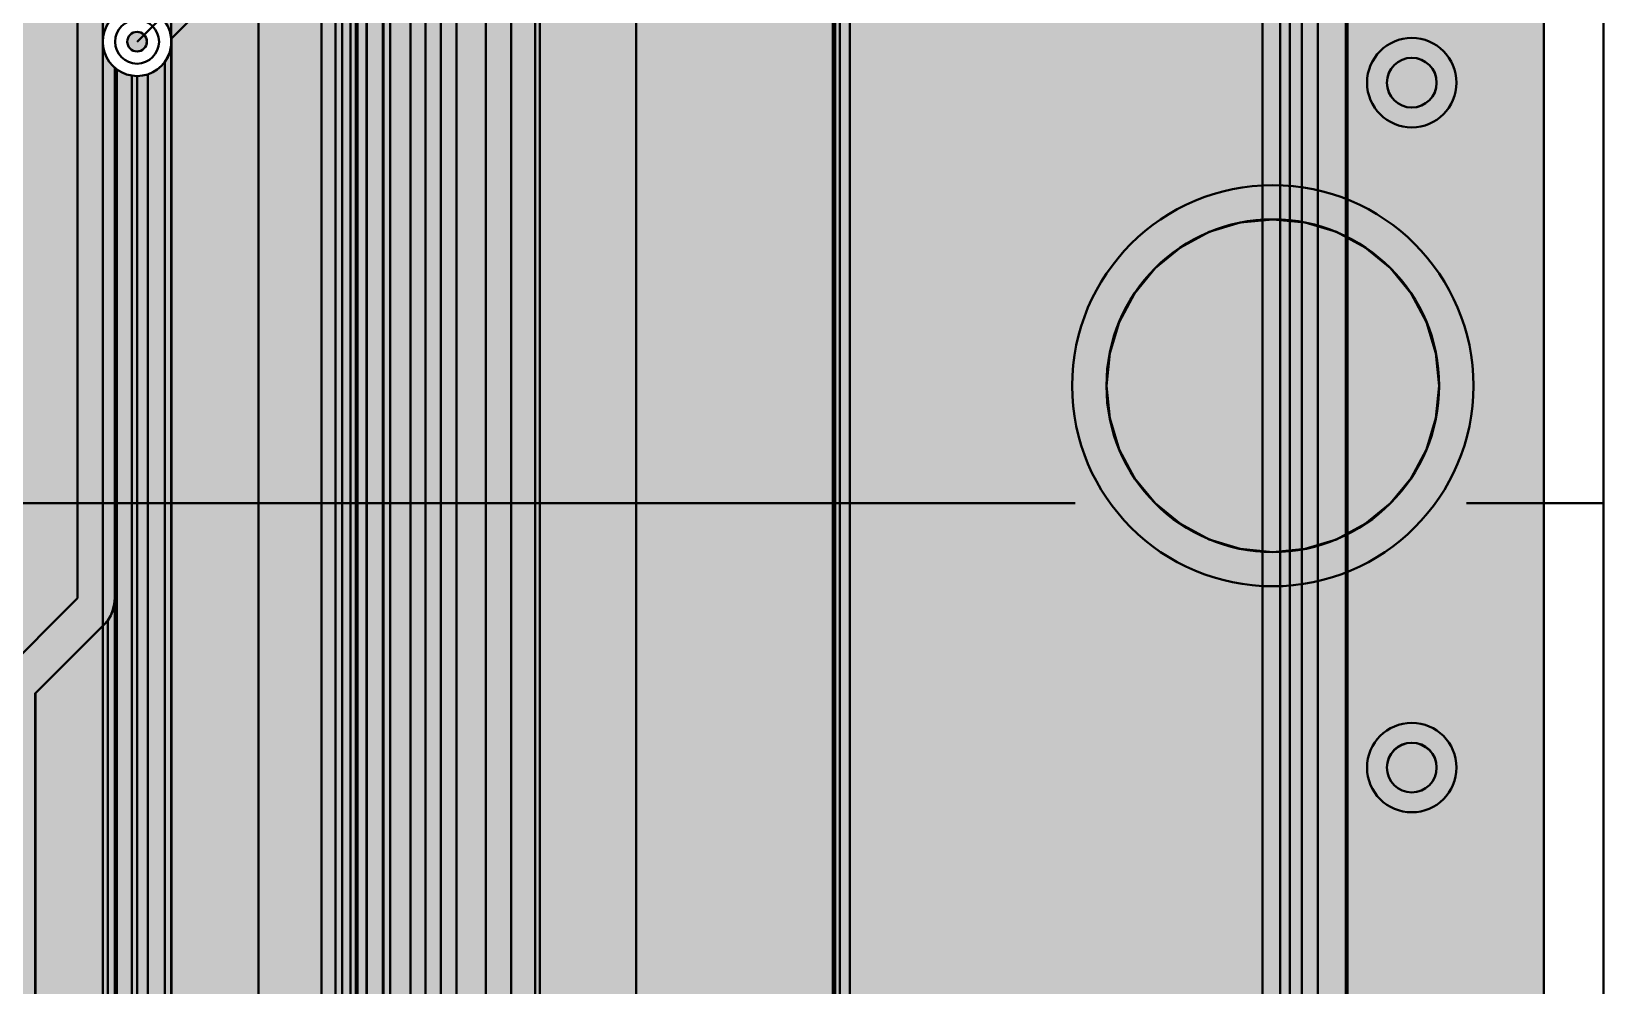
# Model space of a CAD drawing. Header units: millimetres. Extents: x 3.8 to 71.6, y 3.7 to 38.5.
# Drawn here: x 55.51 to 71.58, y 21.15 to 30.9 of the extents above; entities that cross this region are included whole.
import ezdxf

# ---------------------------------------------------------------- set-up
doc = ezdxf.new("R2010")
doc.units = ezdxf.units.MM
for name, color, linetype in [('bottom_copper', 7, 'Continuous'), ('drill_plated', 7, 'Continuous'), ('outline', 7, 'Continuous'), ('top_copper', 7, 'Continuous'), ('top_silk', 7, 'Continuous')]:
    doc.layers.add(name, color=color, linetype=linetype)

# ---------------------------------------------------------------- blocks, each defined once
blk = doc.blocks.new('Block139')
at = {"layer": 'bottom_copper', "lineweight": 40}
for points in [[(12.0327, 0), (0.2415, 0), (0.2415, 33.782), (12.0327, 33.782), (12.0327, 0)], [(0.2415, 0), (0.1755, 0), (0.1755, 31.95), (0.2043, 31.997), (0.2254, 32.0479), (0.2383, 32.1015), (0.2415, 32.1564), (0.2415, 0)], [(0, 0), (-0.1085, 0), (-0.109, 31.8054), (-0.1085, 31.8053), (-0.0536, 31.8096), (0, 31.8225), (0, 0)], [(0.1755, 0), (0, 0), (0, 31.8225), (0.0509, 31.8436), (0.0979, 31.8724), (0.1398, 31.9081), (0.1755, 31.95), (0.1755, 0)]]:
    blk.add_hatch(color=7, dxfattribs=at).paths.add_polyline_path(points, flags=0)
at = {"layer": 'bottom_copper', "color": 7, "lineweight": 40}
for points in [[(12.0327, 0), (0.2415, 0), (0.2415, 33.782), (12.0327, 33.782), (12.0327, 0)], [(0.2415, 0), (0.1755, 0), (0.1755, 31.95), (0.2043, 31.997), (0.2254, 32.0479), (0.2383, 32.1015), (0.2415, 32.1564), (0.2415, 0)], [(0, 0), (-0.1085, 0), (-0.109, 31.8054), (-0.1085, 31.8053), (-0.0536, 31.8096), (0, 31.8225), (0, 0)], [(0.1755, 0), (0, 0), (0, 31.8225), (0.0509, 31.8436), (0.0979, 31.8724), (0.1398, 31.9081), (0.1755, 31.95), (0.1755, 0)]]:
    blk.add_lwpolyline(points, close=True, dxfattribs=at)
blk = doc.blocks.new('Block339')
at = {"layer": 'bottom_copper', "lineweight": 40}
for points in [[(0.2415, 26.67), (0.2383, 26.7249), (0.2254, 26.7785), (0.2043, 26.8294), (0.1755, 26.8764), (0.1755, 33.782), (0.2415, 33.782), (0.2415, 26.67)], [(1.7756, 0), (0.2415, 0), (0.2415, 33.782), (1.7756, 33.782), (1.7756, 0)], [(1.9203, 0), (1.7756, 0), (1.7756, 32.1564), (1.7799, 32.1015), (1.7928, 32.0479), (1.8139, 31.997), (1.8427, 31.95), (1.8784, 31.9081), (1.9203, 31.8724), (1.9203, 0)], [(2.0718, 0), (1.9203, 0), (1.9203, 31.8724), (1.9673, 31.8436), (2.0182, 31.8225), (2.0718, 31.8096), (2.0718, 0)], [(2.1262, 0), (2.0718, 0), (2.0718, 31.8096), (2.1262, 31.8054), (2.1262, 0)], [(0.2415, 0), (0.1755, 0), (0.1755, 26.4636), (0.2043, 26.5106), (0.2254, 26.5615), (0.2383, 26.6151), (0.2415, 26.67), (0.2415, 0)], [(0.1755, 0), (0, 0), (0, 26.3361), (0.0509, 26.3572), (0.0979, 26.386), (0.1398, 26.4217), (0.1755, 26.4636), (0.1755, 0)], [(0, 0), (-0.1085, 0), (-0.109, 26.319), (-0.1085, 26.3189), (-0.0536, 26.3232), (0, 26.3361), (0, 0)]]:
    blk.add_hatch(color=7, dxfattribs=at).paths.add_polyline_path(points, flags=0)
at = {"layer": 'bottom_copper', "color": 7, "lineweight": 40}
for points in [[(0.2415, 26.67), (0.2383, 26.7249), (0.2254, 26.7785), (0.2043, 26.8294), (0.1755, 26.8764), (0.1755, 33.782), (0.2415, 33.782), (0.2415, 26.67)], [(1.7756, 0), (0.2415, 0), (0.2415, 33.782), (1.7756, 33.782), (1.7756, 0)], [(1.9203, 0), (1.7756, 0), (1.7756, 32.1564), (1.7799, 32.1015), (1.7928, 32.0479), (1.8139, 31.997), (1.8427, 31.95), (1.8784, 31.9081), (1.9203, 31.8724), (1.9203, 0)], [(2.0718, 0), (1.9203, 0), (1.9203, 31.8724), (1.9673, 31.8436), (2.0182, 31.8225), (2.0718, 31.8096), (2.0718, 0)], [(2.1262, 0), (2.0718, 0), (2.0718, 31.8096), (2.1262, 31.8054), (2.1262, 0)], [(0.2415, 0), (0.1755, 0), (0.1755, 26.4636), (0.2043, 26.5106), (0.2254, 26.5615), (0.2383, 26.6151), (0.2415, 26.67), (0.2415, 0)], [(0.1755, 0), (0, 0), (0, 26.3361), (0.0509, 26.3572), (0.0979, 26.386), (0.1398, 26.4217), (0.1755, 26.4636), (0.1755, 0)], [(0, 0), (-0.1085, 0), (-0.109, 26.319), (-0.1085, 26.3189), (-0.0536, 26.3232), (0, 26.3361), (0, 0)]]:
    blk.add_lwpolyline(points, close=True, dxfattribs=at)
blk = doc.blocks.new('Block560')
at = {"layer": 'bottom_copper', "lineweight": 40}
for points in [[(5.0268, 0), (0.2415, 0), (0.2415, 33.782), (5.0268, 33.782), (5.0268, 0)], [(5.1715, 26.954), (5.1296, 26.9183), (5.0939, 26.8764), (5.0651, 26.8294), (5.044, 26.7785), (5.0311, 26.7249), (5.0268, 26.67), (5.0268, 33.782), (5.1715, 33.782), (5.1715, 26.954)], [(5.1715, 0), (5.0268, 0), (5.0268, 26.67), (5.0311, 26.6151), (5.044, 26.5615), (5.0651, 26.5106), (5.0939, 26.4636), (5.1296, 26.4217), (5.1715, 26.386), (5.1715, 0)], [(5.323, 0), (5.1715, 0), (5.1715, 26.386), (5.2185, 26.3572), (5.2694, 26.3361), (5.323, 26.3232), (5.323, 0)], [(5.3774, 0), (5.323, 0), (5.323, 26.3232), (5.3774, 26.319), (5.3774, 0)]]:
    blk.add_hatch(color=7, dxfattribs=at).paths.add_polyline_path(points, flags=0)
at = {"layer": 'bottom_copper', "color": 7, "lineweight": 40}
for points in [[(5.0268, 0), (0.2415, 0), (0.2415, 33.782), (5.0268, 33.782), (5.0268, 0)], [(5.1715, 26.954), (5.1296, 26.9183), (5.0939, 26.8764), (5.0651, 26.8294), (5.044, 26.7785), (5.0311, 26.7249), (5.0268, 26.67), (5.0268, 33.782), (5.1715, 33.782), (5.1715, 26.954)], [(5.1715, 0), (5.0268, 0), (5.0268, 26.67), (5.0311, 26.6151), (5.044, 26.5615), (5.0651, 26.5106), (5.0939, 26.4636), (5.1296, 26.4217), (5.1715, 26.386), (5.1715, 0)], [(5.323, 0), (5.1715, 0), (5.1715, 26.386), (5.2185, 26.3572), (5.2694, 26.3361), (5.323, 26.3232), (5.323, 0)], [(5.3774, 0), (5.323, 0), (5.323, 26.3232), (5.3774, 26.319), (5.3774, 0)]]:
    blk.add_lwpolyline(points, close=True, dxfattribs=at)
blk = doc.blocks.new('Block25411')
at = {"layer": 'top_copper', "lineweight": 40}
for points in [[(11.1117, 0), (9.1063, 0), (9.1063, 33.782), (11.1117, 33.782), (11.1117, 0)], [(3.9178, 0), (3.8702, 0), (3.8702, 31.1611), (3.9178, 31.1611), (3.9178, 0)], [(9.1063, 0), (9.0876, 0), (9.0876, 30.4127), (9.1016, 30.471), (9.1063, 30.5308), (9.1063, 0)], [(9.0876, 0), (8.8009, 0), (8.8009, 30.0688), (8.9829, 30.2508), (8.9943, 30.2606), (9.0332, 30.3061), (9.0646, 30.3573), (9.0876, 30.4127), (9.0876, 0)], [(0, 2.7524), (-0.1582, 2.7648), (-0.1598, 2.7647), (-0.1598, 30.3265), (0, 30.3265), (0, 2.7524)], [(0.3008, 2.6546), (0.1543, 2.7153), (0, 2.7524), (0, 30.3265), (0.3008, 30.3265), (0.3008, 2.6546)], [(0.5568, 2.4687), (0.4361, 2.5717), (0.3008, 2.6546), (0.3008, 30.3265), (0.5568, 30.3265), (0.5568, 2.4687)], [(0.8034, 2.0662), (0.7427, 2.2127), (0.6598, 2.348), (0.5568, 2.4687), (0.5568, 30.3265), (0.8034, 30.3265), (0.8034, 2.0662)], [(0.8498, 1.7537), (0.8405, 1.9119), (0.8034, 2.0662), (0.8034, 30.3265), (0.8498, 30.3265), (0.8498, 1.7537)], [(1.835, 0), (0.8498, 0), (0.8498, 30.3265), (1.835, 30.3265), (1.835, 0)], [(3.8452, 0), (1.835, 0), (1.835, 30.2467), (1.8413, 30.167), (1.86, 30.0892), (1.8906, 30.0154), (1.9324, 29.9472), (1.9843, 29.8864), (2.0451, 29.8345), (2.1133, 29.7927), (2.1871, 29.7621), (2.2649, 29.7434), (2.3446, 29.7371), (2.3645, 29.7387), (3.3407, 29.7387), (3.3606, 29.7371), (3.4403, 29.7434), (3.5181, 29.7621), (3.5919, 29.7927), (3.6601, 29.8345), (3.7209, 29.8864), (3.7728, 29.9472), (3.8146, 30.0154), (3.8452, 30.0892), (3.8452, 0)], [(3.8702, 0), (3.8452, 0), (3.8452, 30.0892), (3.8639, 30.167), (3.8702, 30.2467), (3.8702, 0)], [(4.0197, 0), (3.9178, 0), (3.9178, 30.2467), (3.9241, 30.167), (3.9428, 30.0892), (3.9734, 30.0154), (4.0152, 29.9472), (4.0197, 29.9419), (4.0197, 0)], [(8.8009, 0), (8.639, 0), (8.639, 29.9641), (8.6944, 29.9871), (8.7455, 30.0184), (8.7911, 30.0574), (8.8009, 30.0688), (8.8009, 0)], [(8.2361, 0), (4.0197, 0), (4.0197, 29.9419), (4.0671, 29.8864), (4.1279, 29.8345), (4.1961, 29.7927), (4.2699, 29.7621), (4.3477, 29.7434), (4.4274, 29.7371), (4.4473, 29.7387), (5.4235, 29.7387), (5.4434, 29.7371), (5.5231, 29.7434), (5.6009, 29.7621), (5.6747, 29.7927), (5.7429, 29.8345), (5.8037, 29.8864), (5.8207, 29.9063), (6.4959, 29.9063), (6.5017, 29.8326), (6.5204, 29.7548), (6.551, 29.681), (6.5928, 29.6128), (6.6447, 29.552), (6.7055, 29.5001), (6.7737, 29.4583), (6.8476, 29.4277), (6.9253, 29.409), (7.005, 29.4027), (7.0249, 29.4043), (7.9849, 29.4043), (8.0048, 29.4027), (8.0845, 29.409), (8.1622, 29.4277), (8.2361, 29.4583), (8.2361, 0)], [(8.5143, 0), (8.417, 0), (8.417, 29.6128), (8.4588, 29.681), (8.4894, 29.7548), (8.5081, 29.8326), (8.5143, 29.9123), (8.5143, 0)], [(8.639, 0), (8.5143, 0), (8.5143, 29.946), (8.5209, 29.9454), (8.5806, 29.9501), (8.639, 29.9641), (8.639, 0)], [(8.417, 0), (8.2361, 0), (8.2361, 29.4583), (8.3043, 29.5001), (8.3651, 29.552), (8.417, 29.6128), (8.417, 0)]]:
    blk.add_hatch(color=7, dxfattribs=at).paths.add_polyline_path(points, flags=0)
at = {"layer": 'top_copper', "color": 7, "lineweight": 40}
for points in [[(11.1117, 0), (9.1063, 0), (9.1063, 33.782), (11.1117, 33.782), (11.1117, 0)], [(3.9178, 0), (3.8702, 0), (3.8702, 31.1611), (3.9178, 31.1611), (3.9178, 0)], [(9.1063, 0), (9.0876, 0), (9.0876, 30.4127), (9.1016, 30.471), (9.1063, 30.5308), (9.1063, 0)], [(9.0876, 0), (8.8009, 0), (8.8009, 30.0688), (8.9829, 30.2508), (8.9943, 30.2606), (9.0332, 30.3061), (9.0646, 30.3573), (9.0876, 30.4127), (9.0876, 0)], [(0, 2.7524), (-0.1582, 2.7648), (-0.1598, 2.7647), (-0.1598, 30.3265), (0, 30.3265), (0, 2.7524)], [(0.3008, 2.6546), (0.1543, 2.7153), (0, 2.7524), (0, 30.3265), (0.3008, 30.3265), (0.3008, 2.6546)], [(0.5568, 2.4687), (0.4361, 2.5717), (0.3008, 2.6546), (0.3008, 30.3265), (0.5568, 30.3265), (0.5568, 2.4687)], [(0.8034, 2.0662), (0.7427, 2.2127), (0.6598, 2.348), (0.5568, 2.4687), (0.5568, 30.3265), (0.8034, 30.3265), (0.8034, 2.0662)], [(0.8498, 1.7537), (0.8405, 1.9119), (0.8034, 2.0662), (0.8034, 30.3265), (0.8498, 30.3265), (0.8498, 1.7537)], [(1.835, 0), (0.8498, 0), (0.8498, 30.3265), (1.835, 30.3265), (1.835, 0)], [(3.8702, 0), (3.8452, 0), (3.8452, 30.0892), (3.8639, 30.167), (3.8702, 30.2467), (3.8702, 0)], [(4.0197, 0), (3.9178, 0), (3.9178, 30.2467), (3.9241, 30.167), (3.9428, 30.0892), (3.9734, 30.0154), (4.0152, 29.9472), (4.0197, 29.9419), (4.0197, 0)], [(8.8009, 0), (8.639, 0), (8.639, 29.9641), (8.6944, 29.9871), (8.7455, 30.0184), (8.7911, 30.0574), (8.8009, 30.0688), (8.8009, 0)], [(8.5143, 0), (8.417, 0), (8.417, 29.6128), (8.4588, 29.681), (8.4894, 29.7548), (8.5081, 29.8326), (8.5143, 29.9123), (8.5143, 0)], [(8.639, 0), (8.5143, 0), (8.5143, 29.946), (8.5209, 29.9454), (8.5806, 29.9501), (8.639, 29.9641), (8.639, 0)], [(8.417, 0), (8.2361, 0), (8.2361, 29.4583), (8.3043, 29.5001), (8.3651, 29.552), (8.417, 29.6128), (8.417, 0)]]:
    blk.add_lwpolyline(points, close=True, dxfattribs=at)
for points in [[(1.835, 0), (1.835, 30.2467), (1.8413, 30.167), (1.86, 30.0892), (1.8906, 30.0154), (1.9324, 29.9472), (1.9843, 29.8864), (2.0451, 29.8345), (2.1133, 29.7927), (2.1871, 29.7621), (2.2649, 29.7434), (2.3446, 29.7371), (2.3645, 29.7387), (3.3407, 29.7387), (3.3606, 29.7371), (3.4403, 29.7434), (3.5181, 29.7621), (3.5919, 29.7927), (3.6601, 29.8345), (3.7209, 29.8864), (3.7728, 29.9472), (3.8146, 30.0154), (3.8452, 30.0892), (3.8452, 0)], [(4.0197, 0), (4.0197, 29.9419)], [(8.2361, 29.4583), (8.2361, 0)]]:
    blk.add_lwpolyline(points, dxfattribs=at)
blk = doc.blocks.new('Block28972')
at = {"layer": 'top_copper', "lineweight": 40}
for points in [[(17.194, 0), (16.34, 0), (16.34, 30.623), (16.595, 30.623), (16.615, 30.622), (16.694, 30.628), (16.772, 30.647), (16.846, 30.677), (16.914, 30.719), (16.975, 30.771), (16.977, 30.773), (16.978, 30.772), (17.194, 30.556), (17.194, 0)], [(17.351, 2.289), (17.304, 2.213), (17.244, 2.066), (17.207, 1.912), (17.194, 1.754), (17.194, 30.556), (17.351, 30.399), (17.351, 2.289)], [(17.447, 2.418), (17.387, 2.348), (17.351, 2.289), (17.351, 30.399), (17.357, 30.392), (17.384, 30.369), (17.396, 30.361), (17.414, 30.35), (17.431, 30.343), (17.447, 30.337), (17.447, 2.418)], [(17.611, 2.572), (17.49, 2.469), (17.447, 2.418), (17.447, 30.337), (17.465, 30.332), (17.481, 30.329), (17.517, 30.326), (17.525, 30.326), (17.611, 30.326), (17.611, 2.572)], [(17.893, 2.715), (17.746, 2.655), (17.611, 2.572), (17.611, 30.326), (17.893, 30.326), (17.893, 2.715)], [(18.047, 2.752), (17.893, 2.715), (17.893, 30.326), (18.047, 30.326), (18.047, 2.752)], [(18.204, 2.765), (18.047, 2.752), (18.047, 30.326), (18.204, 30.326), (18.204, 2.765)], [(16.34, 0), (15.449, 0), (15.449, 26.702), (16.268, 27.521), (16.274, 27.526), (16.297, 27.553), (16.316, 27.584), (16.329, 27.616), (16.338, 27.651), (16.34, 27.686), (16.34, 0)], [(15.449, 0), (14.871, 0), (14.871, 26.404), (14.892, 26.386), (14.939, 26.357), (14.99, 26.336), (15.044, 26.323), (15.099, 26.319), (15.154, 26.323), (15.207, 26.336), (15.258, 26.357), (15.305, 26.386), (15.347, 26.422), (15.383, 26.464), (15.412, 26.511), (15.433, 26.561), (15.445, 26.615), (15.449, 26.67), (15.449, 0)], [(15.449, 26.67), (15.447, 26.7), (15.449, 26.702), (15.449, 26.67)], [(14.871, 20.98), (14.87, 20.995), (14.87, 26.405), (14.871, 26.404), (14.871, 20.98)], [(14.871, 0), (14.798, 0), (14.798, 20.756), (14.83, 20.807), (14.853, 20.862), (14.867, 20.921), (14.871, 20.98), (14.871, 0)], [(14.798, 0), (14.059, 0), (14.059, 20.011), (14.748, 20.7), (14.759, 20.71), (14.798, 20.756), (14.798, 0)], [(14.059, 12.446), (14.057, 12.461), (14.057, 20.01), (14.059, 20.011), (14.059, 12.446)]]:
    blk.add_hatch(color=7, dxfattribs=at).paths.add_polyline_path(points, flags=0)
at = {"layer": 'top_copper', "color": 7, "lineweight": 40}
for points in [[(17.194, 0), (16.34, 0), (16.34, 30.623), (16.595, 30.623), (16.615, 30.622), (16.694, 30.628), (16.772, 30.647), (16.846, 30.677), (16.914, 30.719), (16.975, 30.771), (16.977, 30.773), (16.978, 30.772), (17.194, 30.556), (17.194, 0)], [(17.351, 2.289), (17.304, 2.213), (17.244, 2.066), (17.207, 1.912), (17.194, 1.754), (17.194, 30.556), (17.351, 30.399), (17.351, 2.289)], [(17.447, 2.418), (17.387, 2.348), (17.351, 2.289), (17.351, 30.399), (17.357, 30.392), (17.384, 30.369), (17.396, 30.361), (17.414, 30.35), (17.431, 30.343), (17.447, 30.337), (17.447, 2.418)], [(17.611, 2.572), (17.49, 2.469), (17.447, 2.418), (17.447, 30.337), (17.465, 30.332), (17.481, 30.329), (17.517, 30.326), (17.525, 30.326), (17.611, 30.326), (17.611, 2.572)], [(17.893, 2.715), (17.746, 2.655), (17.611, 2.572), (17.611, 30.326), (17.893, 30.326), (17.893, 2.715)], [(18.047, 2.752), (17.893, 2.715), (17.893, 30.326), (18.047, 30.326), (18.047, 2.752)], [(18.204, 2.765), (18.047, 2.752), (18.047, 30.326), (18.204, 30.326), (18.204, 2.765)], [(16.34, 0), (15.449, 0), (15.449, 26.702), (16.268, 27.521), (16.274, 27.526), (16.297, 27.553), (16.316, 27.584), (16.329, 27.616), (16.338, 27.651), (16.34, 27.686), (16.34, 0)], [(15.449, 0), (14.871, 0), (14.871, 26.404), (14.892, 26.386), (14.939, 26.357), (14.99, 26.336), (15.044, 26.323), (15.099, 26.319), (15.154, 26.323), (15.207, 26.336), (15.258, 26.357), (15.305, 26.386), (15.347, 26.422), (15.383, 26.464), (15.412, 26.511), (15.433, 26.561), (15.445, 26.615), (15.449, 26.67), (15.449, 0)], [(15.449, 26.67), (15.447, 26.7), (15.449, 26.702), (15.449, 26.67)], [(14.871, 20.98), (14.87, 20.995), (14.87, 26.405), (14.871, 26.404), (14.871, 20.98)], [(14.871, 0), (14.798, 0), (14.798, 20.756), (14.83, 20.807), (14.853, 20.862), (14.867, 20.921), (14.871, 20.98), (14.871, 0)], [(14.798, 0), (14.059, 0), (14.059, 20.011), (14.748, 20.7), (14.759, 20.71), (14.798, 20.756), (14.798, 0)], [(14.059, 12.446), (14.057, 12.461), (14.057, 20.01), (14.059, 20.011), (14.059, 12.446)]]:
    blk.add_lwpolyline(points, close=True, dxfattribs=at)

msp = doc.modelspace()

# ---------------------------------------------------------------- hatches: boundary and pattern name
at = {"layer": 'bottom_copper', "lineweight": 40}
for points in [[(56.692, 30.777), (56.686, 30.758), (56.677, 30.741), (56.664, 30.726), (56.649, 30.713), (56.632, 30.704), (56.613, 30.698), (56.593, 30.696), (56.574, 30.698), (56.555, 30.704), (56.538, 30.713), (56.523, 30.726), (56.51, 30.741), (56.501, 30.758), (56.495, 30.777), (56.493, 30.796), (56.495, 30.816), (56.501, 30.835), (56.51, 30.852), (56.523, 30.867), (56.538, 30.879), (56.555, 30.889), (56.574, 30.894), (56.593, 30.896), (56.613, 30.894), (56.632, 30.889), (56.649, 30.879), (56.664, 30.867), (56.677, 30.852), (56.686, 30.835), (56.692, 30.816), (56.694, 30.796), (56.692, 30.777)], [(69.869, 30.328), (69.855, 30.28), (69.831, 30.236), (69.8, 30.197), (69.761, 30.166), (69.718, 30.142), (69.67, 30.128), (69.62, 30.123), (69.571, 30.128), (69.523, 30.142), (69.479, 30.166), (69.441, 30.197), (69.409, 30.236), (69.386, 30.28), (69.371, 30.328), (69.366, 30.377), (69.371, 30.427), (69.386, 30.474), (69.409, 30.518), (69.441, 30.557), (69.479, 30.588), (69.523, 30.612), (69.571, 30.626), (69.62, 30.631), (69.67, 30.626), (69.718, 30.612), (69.761, 30.588), (69.8, 30.557), (69.831, 30.518), (69.855, 30.474), (69.869, 30.427), (69.874, 30.377), (69.869, 30.328)], [(69.867, 26.948), (69.771, 26.629), (69.613, 26.336), (69.402, 26.078), (69.144, 25.867), (68.851, 25.709), (68.532, 25.613), (68.2, 25.58), (67.868, 25.613), (67.549, 25.709), (67.256, 25.867), (66.998, 26.078), (66.787, 26.336), (66.629, 26.629), (66.533, 26.948), (66.5, 27.28), (66.533, 27.612), (66.629, 27.931), (66.787, 28.224), (66.998, 28.482), (67.256, 28.693), (67.549, 28.851), (67.868, 28.947), (68.2, 28.98), (68.532, 28.947), (68.851, 28.851), (69.144, 28.693), (69.402, 28.482), (69.613, 28.224), (69.771, 27.931), (69.867, 27.612), (69.9, 27.28), (69.867, 26.948)], [(69.869, 23.327), (69.855, 23.28), (69.831, 23.236), (69.8, 23.197), (69.761, 23.166), (69.718, 23.142), (69.67, 23.128), (69.62, 23.123), (69.571, 23.128), (69.523, 23.142), (69.479, 23.166), (69.441, 23.197), (69.409, 23.236), (69.386, 23.28), (69.371, 23.327), (69.366, 23.377), (69.371, 23.427), (69.386, 23.474), (69.409, 23.518), (69.441, 23.557), (69.479, 23.588), (69.523, 23.612), (69.571, 23.626), (69.62, 23.631), (69.67, 23.626), (69.718, 23.612), (69.761, 23.588), (69.8, 23.557), (69.831, 23.518), (69.855, 23.474), (69.869, 23.427), (69.874, 23.377), (69.869, 23.327)]]:
    msp.add_hatch(color=7, dxfattribs=at).paths.add_polyline_path(points, flags=0)
at = {"layer": 'drill_plated', "lineweight": 40}
for points in [[(56.692, 30.777), (56.686, 30.758), (56.677, 30.741), (56.664, 30.726), (56.649, 30.713), (56.632, 30.704), (56.613, 30.698), (56.593, 30.696), (56.574, 30.698), (56.555, 30.704), (56.538, 30.713), (56.523, 30.726), (56.51, 30.741), (56.501, 30.758), (56.495, 30.777), (56.493, 30.796), (56.495, 30.816), (56.501, 30.835), (56.51, 30.852), (56.523, 30.867), (56.538, 30.879), (56.555, 30.889), (56.574, 30.894), (56.593, 30.896), (56.613, 30.894), (56.632, 30.889), (56.649, 30.879), (56.664, 30.867), (56.677, 30.852), (56.686, 30.835), (56.692, 30.816), (56.694, 30.796), (56.692, 30.777)], [(69.869, 30.328), (69.855, 30.28), (69.831, 30.236), (69.8, 30.197), (69.761, 30.166), (69.718, 30.142), (69.67, 30.128), (69.62, 30.123), (69.571, 30.128), (69.523, 30.142), (69.479, 30.166), (69.441, 30.197), (69.409, 30.236), (69.386, 30.28), (69.371, 30.328), (69.366, 30.377), (69.371, 30.427), (69.386, 30.474), (69.409, 30.518), (69.441, 30.557), (69.479, 30.588), (69.523, 30.612), (69.571, 30.626), (69.62, 30.631), (69.67, 30.626), (69.718, 30.612), (69.761, 30.588), (69.8, 30.557), (69.831, 30.518), (69.855, 30.474), (69.869, 30.427), (69.874, 30.377), (69.869, 30.328)], [(69.867, 26.948), (69.771, 26.629), (69.613, 26.336), (69.402, 26.078), (69.144, 25.867), (68.851, 25.709), (68.532, 25.613), (68.2, 25.58), (67.868, 25.613), (67.549, 25.709), (67.256, 25.867), (66.998, 26.078), (66.787, 26.336), (66.629, 26.629), (66.533, 26.948), (66.5, 27.28), (66.533, 27.612), (66.629, 27.931), (66.787, 28.224), (66.998, 28.482), (67.256, 28.693), (67.549, 28.851), (67.868, 28.947), (68.2, 28.98), (68.532, 28.947), (68.851, 28.851), (69.144, 28.693), (69.402, 28.482), (69.613, 28.224), (69.771, 27.931), (69.867, 27.612), (69.9, 27.28), (69.867, 26.948)], [(69.869, 23.327), (69.855, 23.28), (69.831, 23.236), (69.8, 23.197), (69.761, 23.166), (69.718, 23.142), (69.67, 23.128), (69.62, 23.123), (69.571, 23.128), (69.523, 23.142), (69.479, 23.166), (69.441, 23.197), (69.409, 23.236), (69.386, 23.28), (69.371, 23.327), (69.366, 23.377), (69.371, 23.427), (69.386, 23.474), (69.409, 23.518), (69.441, 23.557), (69.479, 23.588), (69.523, 23.612), (69.571, 23.626), (69.62, 23.631), (69.67, 23.626), (69.718, 23.612), (69.761, 23.588), (69.8, 23.557), (69.831, 23.518), (69.855, 23.474), (69.869, 23.427), (69.874, 23.377), (69.869, 23.327)]]:
    msp.add_hatch(color=7, dxfattribs=at).paths.add_polyline_path(points, flags=0)
at = {"layer": 'top_copper', "lineweight": 40}
for points in [[(56.692, 30.777), (56.686, 30.758), (56.677, 30.741), (56.664, 30.726), (56.649, 30.713), (56.632, 30.704), (56.613, 30.698), (56.593, 30.696), (56.574, 30.698), (56.555, 30.704), (56.538, 30.713), (56.523, 30.726), (56.51, 30.741), (56.501, 30.758), (56.495, 30.777), (56.493, 30.796), (56.495, 30.816), (56.501, 30.835), (56.51, 30.852), (56.523, 30.867), (56.538, 30.879), (56.555, 30.889), (56.574, 30.894), (56.593, 30.896), (56.613, 30.894), (56.632, 30.889), (56.649, 30.879), (56.664, 30.867), (56.677, 30.852), (56.686, 30.835), (56.692, 30.816), (56.694, 30.796), (56.692, 30.777)], [(69.869, 30.328), (69.855, 30.28), (69.831, 30.236), (69.8, 30.197), (69.761, 30.166), (69.718, 30.142), (69.67, 30.128), (69.62, 30.123), (69.571, 30.128), (69.523, 30.142), (69.479, 30.166), (69.441, 30.197), (69.409, 30.236), (69.386, 30.28), (69.371, 30.328), (69.366, 30.377), (69.371, 30.427), (69.386, 30.474), (69.409, 30.518), (69.441, 30.557), (69.479, 30.588), (69.523, 30.612), (69.571, 30.626), (69.62, 30.631), (69.67, 30.626), (69.718, 30.612), (69.761, 30.588), (69.8, 30.557), (69.831, 30.518), (69.855, 30.474), (69.869, 30.427), (69.874, 30.377), (69.869, 30.328)], [(69.867, 26.948), (69.771, 26.629), (69.613, 26.336), (69.402, 26.078), (69.144, 25.867), (68.851, 25.709), (68.532, 25.613), (68.2, 25.58), (67.868, 25.613), (67.549, 25.709), (67.256, 25.867), (66.998, 26.078), (66.787, 26.336), (66.629, 26.629), (66.533, 26.948), (66.5, 27.28), (66.533, 27.612), (66.629, 27.931), (66.787, 28.224), (66.998, 28.482), (67.256, 28.693), (67.549, 28.851), (67.868, 28.947), (68.2, 28.98), (68.532, 28.947), (68.851, 28.851), (69.144, 28.693), (69.402, 28.482), (69.613, 28.224), (69.771, 27.931), (69.867, 27.612), (69.9, 27.28), (69.867, 26.948)], [(69.869, 23.327), (69.855, 23.28), (69.831, 23.236), (69.8, 23.197), (69.761, 23.166), (69.718, 23.142), (69.67, 23.128), (69.62, 23.123), (69.571, 23.128), (69.523, 23.142), (69.479, 23.166), (69.441, 23.197), (69.409, 23.236), (69.386, 23.28), (69.371, 23.327), (69.366, 23.377), (69.371, 23.427), (69.386, 23.474), (69.409, 23.518), (69.441, 23.557), (69.479, 23.588), (69.523, 23.612), (69.571, 23.626), (69.62, 23.631), (69.67, 23.626), (69.718, 23.612), (69.761, 23.588), (69.8, 23.557), (69.831, 23.518), (69.855, 23.474), (69.869, 23.427), (69.874, 23.377), (69.869, 23.327)]]:
    msp.add_hatch(color=7, dxfattribs=at).paths.add_polyline_path(points, flags=0)

# ---------------------------------------------------------------- linework, layer by layer
at = {"layer": 'bottom_copper', "color": 7, "lineweight": 40}
for p, q in [((70.97, 37.908), (70.97, 4.126)), ((58.828, 4.126), (58.828, 35.932)), ((58.828, 35.932), (58.828, 4.126)), ((56.247, 30.851), (56.242, 30.796)), ((56.26, 30.905), (56.247, 30.851)), ((56.94, 30.851), (56.927, 30.905)), ((56.944, 30.796), (56.94, 30.851)), ((56.242, 30.796), (56.247, 30.741)), ((56.247, 30.741), (56.26, 30.688)), ((56.26, 30.688), (56.281, 30.637)), ((56.906, 30.637), (56.927, 30.688)), ((56.927, 30.688), (56.94, 30.741)), ((56.94, 30.741), (56.944, 30.796)), ((56.281, 30.637), (56.309, 30.59)), ((56.309, 30.59), (56.345, 30.548)), ((56.345, 30.548), (56.387, 30.512)), ((56.8, 30.512), (56.842, 30.548)), ((56.842, 30.548), (56.877, 30.59)), ((56.877, 30.59), (56.906, 30.637)), ((56.387, 30.512), (56.434, 30.483)), ((56.434, 30.483), (56.485, 30.462)), ((56.485, 30.462), (56.539, 30.45)), ((56.539, 30.45), (56.593, 30.445)), ((56.593, 30.445), (56.648, 30.45)), ((56.593, 4.126), (56.593, 30.445)), ((56.593, 30.445), (56.593, 30.445)), ((56.593, 30.445), (56.593, 4.126)), ((56.648, 30.45), (56.702, 30.462)), ((56.702, 30.462), (56.753, 30.483)), ((56.753, 30.483), (56.8, 30.512))]:
    msp.add_line(p, q, dxfattribs=at)
for points in [[(56.692, 30.777), (56.686, 30.758), (56.677, 30.741), (56.664, 30.726), (56.649, 30.713), (56.632, 30.704), (56.613, 30.698), (56.593, 30.696), (56.574, 30.698), (56.555, 30.704), (56.538, 30.713), (56.523, 30.726), (56.51, 30.741), (56.501, 30.758), (56.495, 30.777), (56.493, 30.796), (56.495, 30.816), (56.501, 30.835), (56.51, 30.852), (56.523, 30.867), (56.538, 30.879), (56.555, 30.889), (56.574, 30.894), (56.593, 30.896), (56.613, 30.894), (56.632, 30.889), (56.649, 30.879), (56.664, 30.867), (56.677, 30.852), (56.686, 30.835), (56.692, 30.816), (56.694, 30.796), (56.692, 30.777)], [(69.869, 30.328), (69.855, 30.28), (69.831, 30.236), (69.8, 30.197), (69.761, 30.166), (69.718, 30.142), (69.67, 30.128), (69.62, 30.123), (69.571, 30.128), (69.523, 30.142), (69.479, 30.166), (69.441, 30.197), (69.409, 30.236), (69.386, 30.28), (69.371, 30.328), (69.366, 30.377), (69.371, 30.427), (69.386, 30.474), (69.409, 30.518), (69.441, 30.557), (69.479, 30.588), (69.523, 30.612), (69.571, 30.626), (69.62, 30.631), (69.67, 30.626), (69.718, 30.612), (69.761, 30.588), (69.8, 30.557), (69.831, 30.518), (69.855, 30.474), (69.869, 30.427), (69.874, 30.377), (69.869, 30.328)], [(69.867, 26.948), (69.771, 26.629), (69.613, 26.336), (69.402, 26.078), (69.144, 25.867), (68.851, 25.709), (68.532, 25.613), (68.2, 25.58), (67.868, 25.613), (67.549, 25.709), (67.256, 25.867), (66.998, 26.078), (66.787, 26.336), (66.629, 26.629), (66.533, 26.948), (66.5, 27.28), (66.533, 27.612), (66.629, 27.931), (66.787, 28.224), (66.998, 28.482), (67.256, 28.693), (67.549, 28.851), (67.868, 28.947), (68.2, 28.98), (68.532, 28.947), (68.851, 28.851), (69.144, 28.693), (69.402, 28.482), (69.613, 28.224), (69.771, 27.931), (69.867, 27.612), (69.9, 27.28), (69.867, 26.948)], [(69.869, 23.327), (69.855, 23.28), (69.831, 23.236), (69.8, 23.197), (69.761, 23.166), (69.718, 23.142), (69.67, 23.128), (69.62, 23.123), (69.571, 23.128), (69.523, 23.142), (69.479, 23.166), (69.441, 23.197), (69.409, 23.236), (69.386, 23.28), (69.371, 23.327), (69.366, 23.377), (69.371, 23.427), (69.386, 23.474), (69.409, 23.518), (69.441, 23.557), (69.479, 23.588), (69.523, 23.612), (69.571, 23.626), (69.62, 23.631), (69.67, 23.626), (69.718, 23.612), (69.761, 23.588), (69.8, 23.557), (69.831, 23.518), (69.855, 23.474), (69.869, 23.427), (69.874, 23.377), (69.869, 23.327)]]:
    msp.add_lwpolyline(points, close=True, dxfattribs=at)
for centre, major_axis in [((56.593, 30.796), (0.225, 0)), ((56.593, 30.796), (0.1, 0)), ((69.62, 30.377), (0.457, 0)), ((69.62, 30.377), (0.254, 0)), ((68.2, 27.28), (2.05, 0)), ((68.2, 27.28), (1.7, 0)), ((69.62, 23.377), (0.457, 0)), ((69.62, 23.377), (0.254, 0))]:
    msp.add_ellipse(centre, major_axis=major_axis, ratio=1, dxfattribs=at)
at = {"layer": 'drill_plated', "color": 7, "lineweight": 40}
for points in [[(56.692, 30.777), (56.686, 30.758), (56.677, 30.741), (56.664, 30.726), (56.649, 30.713), (56.632, 30.704), (56.613, 30.698), (56.593, 30.696), (56.574, 30.698), (56.555, 30.704), (56.538, 30.713), (56.523, 30.726), (56.51, 30.741), (56.501, 30.758), (56.495, 30.777), (56.493, 30.796), (56.495, 30.816), (56.501, 30.835), (56.51, 30.852), (56.523, 30.867), (56.538, 30.879), (56.555, 30.889), (56.574, 30.894), (56.593, 30.896), (56.613, 30.894), (56.632, 30.889), (56.649, 30.879), (56.664, 30.867), (56.677, 30.852), (56.686, 30.835), (56.692, 30.816), (56.694, 30.796), (56.692, 30.777)], [(69.869, 30.328), (69.855, 30.28), (69.831, 30.236), (69.8, 30.197), (69.761, 30.166), (69.718, 30.142), (69.67, 30.128), (69.62, 30.123), (69.571, 30.128), (69.523, 30.142), (69.479, 30.166), (69.441, 30.197), (69.409, 30.236), (69.386, 30.28), (69.371, 30.328), (69.366, 30.377), (69.371, 30.427), (69.386, 30.474), (69.409, 30.518), (69.441, 30.557), (69.479, 30.588), (69.523, 30.612), (69.571, 30.626), (69.62, 30.631), (69.67, 30.626), (69.718, 30.612), (69.761, 30.588), (69.8, 30.557), (69.831, 30.518), (69.855, 30.474), (69.869, 30.427), (69.874, 30.377), (69.869, 30.328)], [(69.867, 26.948), (69.771, 26.629), (69.613, 26.336), (69.402, 26.078), (69.144, 25.867), (68.851, 25.709), (68.532, 25.613), (68.2, 25.58), (67.868, 25.613), (67.549, 25.709), (67.256, 25.867), (66.998, 26.078), (66.787, 26.336), (66.629, 26.629), (66.533, 26.948), (66.5, 27.28), (66.533, 27.612), (66.629, 27.931), (66.787, 28.224), (66.998, 28.482), (67.256, 28.693), (67.549, 28.851), (67.868, 28.947), (68.2, 28.98), (68.532, 28.947), (68.851, 28.851), (69.144, 28.693), (69.402, 28.482), (69.613, 28.224), (69.771, 27.931), (69.867, 27.612), (69.9, 27.28), (69.867, 26.948)], [(69.869, 23.327), (69.855, 23.28), (69.831, 23.236), (69.8, 23.197), (69.761, 23.166), (69.718, 23.142), (69.67, 23.128), (69.62, 23.123), (69.571, 23.128), (69.523, 23.142), (69.479, 23.166), (69.441, 23.197), (69.409, 23.236), (69.386, 23.28), (69.371, 23.327), (69.366, 23.377), (69.371, 23.427), (69.386, 23.474), (69.409, 23.518), (69.441, 23.557), (69.479, 23.588), (69.523, 23.612), (69.571, 23.626), (69.62, 23.631), (69.67, 23.626), (69.718, 23.612), (69.761, 23.588), (69.8, 23.557), (69.831, 23.518), (69.855, 23.474), (69.869, 23.427), (69.874, 23.377), (69.869, 23.327)]]:
    msp.add_lwpolyline(points, close=True, dxfattribs=at)
for centre, major_axis in [((56.593, 30.796), (0.1, 0)), ((69.62, 30.377), (0.254, 0)), ((68.2, 27.28), (1.7, 0)), ((69.62, 23.377), (0.254, 0))]:
    msp.add_ellipse(centre, major_axis=major_axis, ratio=1, dxfattribs=at)
at = {"layer": 'outline', "color": 7, "lineweight": 40}
msp.add_line((71.58, 38.45), (71.58, 3.7), dxfattribs=at)
at = {"layer": 'top_copper', "color": 7, "lineweight": 40}
for p, q in [((70.97, 37.908), (70.97, 4.126)), ((55.984, 25.107), (55.984, 37.705)), ((59.698, 6.891), (59.698, 34.453)), ((59.698, 34.453), (59.698, 6.891)), ((57.609, 31.812), (56.593, 30.796)), ((56.942, 30.826), (57.762, 31.647)), ((56.906, 30.637), (56.927, 30.688)), ((56.927, 30.688), (56.94, 30.741)), ((56.94, 30.741), (56.944, 30.796)), ((56.944, 30.796), (56.942, 30.826)), ((56.365, 25.122), (56.365, 30.531)), ((56.365, 30.531), (56.387, 30.512)), ((56.8, 30.512), (56.842, 30.548)), ((56.842, 30.548), (56.877, 30.59)), ((56.877, 30.59), (56.906, 30.637)), ((56.387, 30.512), (56.434, 30.483)), ((56.434, 30.483), (56.485, 30.462)), ((56.485, 30.462), (56.539, 30.45)), ((56.539, 30.45), (56.593, 30.445)), ((56.593, 30.445), (56.648, 30.45)), ((56.648, 30.45), (56.702, 30.462)), ((56.702, 30.462), (56.753, 30.483)), ((56.753, 30.483), (56.8, 30.512)), ((55.171, 24.294), (55.984, 25.107)), ((56.361, 25.047), (56.366, 25.107)), ((56.366, 25.107), (56.365, 25.122)), ((56.293, 24.882), (56.324, 24.933)), ((56.324, 24.933), (56.347, 24.989)), ((56.347, 24.989), (56.361, 25.047)), ((55.552, 24.136), (56.243, 24.827)), ((56.243, 24.827), (56.254, 24.837)), ((56.254, 24.837), (56.293, 24.882)), ((56.293, 24.882), (56.293, 24.882)), ((55.552, 16.587), (55.552, 24.136))]:
    msp.add_line(p, q, dxfattribs=at)
for points in [[(56.692, 30.777), (56.686, 30.758), (56.677, 30.741), (56.664, 30.726), (56.649, 30.713), (56.632, 30.704), (56.613, 30.698), (56.593, 30.696), (56.574, 30.698), (56.555, 30.704), (56.538, 30.713), (56.523, 30.726), (56.51, 30.741), (56.501, 30.758), (56.495, 30.777), (56.493, 30.796), (56.495, 30.816), (56.501, 30.835), (56.51, 30.852), (56.523, 30.867), (56.538, 30.879), (56.555, 30.889), (56.574, 30.894), (56.593, 30.896), (56.613, 30.894), (56.632, 30.889), (56.649, 30.879), (56.664, 30.867), (56.677, 30.852), (56.686, 30.835), (56.692, 30.816), (56.694, 30.796), (56.692, 30.777)], [(69.869, 30.328), (69.855, 30.28), (69.831, 30.236), (69.8, 30.197), (69.761, 30.166), (69.718, 30.142), (69.67, 30.128), (69.62, 30.123), (69.571, 30.128), (69.523, 30.142), (69.479, 30.166), (69.441, 30.197), (69.409, 30.236), (69.386, 30.28), (69.371, 30.328), (69.366, 30.377), (69.371, 30.427), (69.386, 30.474), (69.409, 30.518), (69.441, 30.557), (69.479, 30.588), (69.523, 30.612), (69.571, 30.626), (69.62, 30.631), (69.67, 30.626), (69.718, 30.612), (69.761, 30.588), (69.8, 30.557), (69.831, 30.518), (69.855, 30.474), (69.869, 30.427), (69.874, 30.377), (69.869, 30.328)], [(69.867, 26.948), (69.771, 26.629), (69.613, 26.336), (69.402, 26.078), (69.144, 25.867), (68.851, 25.709), (68.532, 25.613), (68.2, 25.58), (67.868, 25.613), (67.549, 25.709), (67.256, 25.867), (66.998, 26.078), (66.787, 26.336), (66.629, 26.629), (66.533, 26.948), (66.5, 27.28), (66.533, 27.612), (66.629, 27.931), (66.787, 28.224), (66.998, 28.482), (67.256, 28.693), (67.549, 28.851), (67.868, 28.947), (68.2, 28.98), (68.532, 28.947), (68.851, 28.851), (69.144, 28.693), (69.402, 28.482), (69.613, 28.224), (69.771, 27.931), (69.867, 27.612), (69.9, 27.28), (69.867, 26.948)], [(69.869, 23.327), (69.855, 23.28), (69.831, 23.236), (69.8, 23.197), (69.761, 23.166), (69.718, 23.142), (69.67, 23.128), (69.62, 23.123), (69.571, 23.128), (69.523, 23.142), (69.479, 23.166), (69.441, 23.197), (69.409, 23.236), (69.386, 23.28), (69.371, 23.327), (69.366, 23.377), (69.371, 23.427), (69.386, 23.474), (69.409, 23.518), (69.441, 23.557), (69.479, 23.588), (69.523, 23.612), (69.571, 23.626), (69.62, 23.631), (69.67, 23.626), (69.718, 23.612), (69.761, 23.588), (69.8, 23.557), (69.831, 23.518), (69.855, 23.474), (69.869, 23.427), (69.874, 23.377), (69.869, 23.327)]]:
    msp.add_lwpolyline(points, close=True, dxfattribs=at)
for centre, major_axis in [((56.593, 30.796), (0.225, 0)), ((56.593, 30.796), (0.1, 0)), ((69.62, 30.377), (0.457, 0)), ((69.62, 30.377), (0.254, 0)), ((68.2, 27.28), (2.05, 0)), ((68.2, 27.28), (1.7, 0)), ((69.62, 23.377), (0.457, 0)), ((69.62, 23.377), (0.254, 0))]:
    msp.add_ellipse(centre, major_axis=major_axis, ratio=1, dxfattribs=at)
at = {"layer": 'top_silk', "color": 7, "lineweight": 40}
for p, q in [((71.58, 38.45), (71.58, 3.7)), ((54.78, 26.08), (66.18, 26.08)), ((70.18, 26.08), (71.58, 26.08))]:
    msp.add_line(p, q, dxfattribs=at)

# ---------------------------------------------------------------- block references
at = {"layer": 'bottom_copper'}
for name, p in [('Block560', (51.216, 4.126)), ('Block339', (56.702, 4.126)), ('Block139', (58.937, 4.126))]:
    msp.add_blockref(name, p, dxfattribs=at)
at = {"layer": 'top_copper'}
for name, p in [('Block25411', (59.858, 4.126)), ('Block28972', (41.495, 4.126))]:
    msp.add_blockref(name, p, dxfattribs=at)

doc.saveas('drawing.dxf')
